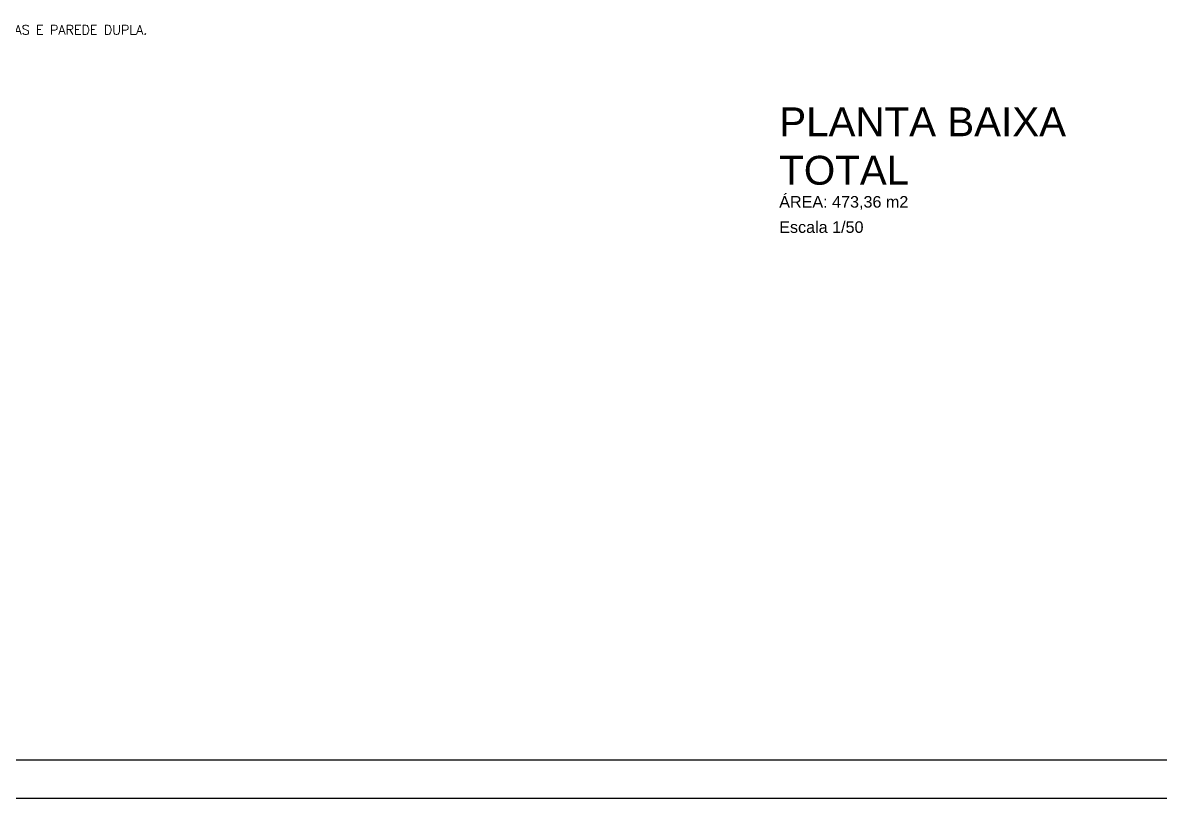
# Model space of a CAD drawing. Header units: metres. Extents: x 49 to 320, y -91 to 27.
# Drawn here: x 295.53 to 310.31, y -47.67 to -37.6 of the extents above; entities that cross this region are included whole.
import ezdxf

# ---------------------------------------------------------------- set-up
doc = ezdxf.new("R2010")
doc.units = ezdxf.units.M
doc.header["$LTSCALE"] = 0.2
doc.layers.add('ARQ-___-___-LEG', color=3, linetype='Continuous')
doc.styles.add('REGUA200', font='arial.ttf')
doc.styles.add('REGUA80', font='arial.ttf')
doc.styles.add('ROMANS', font='romans', dxfattribs={"height": 6})

# ---------------------------------------------------------------- blocks, each defined once
blk = doc.blocks.new('Titul1')
at = {"color": 6, "style": 'REGUA200', "width": 1.4}
blk.add_attdef('TITULO', (0, 0), '', height=5, dxfattribs=at)
at = {"color": 0, "style": 'REGUA80', "width": 1.4}
blk.add_attdef('ESCALA', (0, -3.98), '', height=2, dxfattribs=at)

msp = doc.modelspace()

# ---------------------------------------------------------------- linework, layer by layer
at = {"color": 0}
msp.add_line((272.09, -47.171), (319.971, -47.171), dxfattribs=at)
at = {"color": 15}
msp.add_line((270.84, -47.671), (320.471, -47.671), dxfattribs=at)

# ---------------------------------------------------------------- block references
at = {"layer": 'ARQ-___-___-LEG'}
ref = msp.add_blockref('Titul1', (305.363, -39.071), dxfattribs=dict(at, xscale=0.07500000000000001, yscale=0.07500000000000001, zscale=0.07500000000000001))
ref.add_attrib('TITULO', 'PLANTA BAIXA', (305.363, -39.071), dxfattribs={"layer": '0', "color": 6, "height": 0.375, "style": 'REGUA200'})
ref.add_attrib('ESCALA', 'Escala 1/50', (305.363, -40.326), dxfattribs={"layer": '0', "color": 0, "height": 0.15, "style": 'REGUA80'})
ref = msp.add_blockref('Titul1', (305.363, -39.7), dxfattribs=dict(at, xscale=0.07500000000000001, yscale=0.07500000000000001, zscale=0.07500000000000001))
ref.add_attrib('TITULO', 'TOTAL', (305.363, -39.7), dxfattribs={"layer": '0', "color": 6, "height": 0.375, "style": 'REGUA200'})
ref.add_attrib('ESCALA', 'ÁREA: 473,36 m2', (305.363, -39.998), dxfattribs={"layer": '0', "color": 0, "height": 0.15, "style": 'REGUA80'})

# ---------------------------------------------------------------- texts
at = {"style": 'ROMANS'}
msp.add_text('PREVER JUNTA DE DILATAÇÃO ENTRE AS CASAS E PAREDE DUPLA.', height=0.12083, dxfattribs=at).set_placement((291.793, -37.749))

doc.saveas('drawing.dxf')
